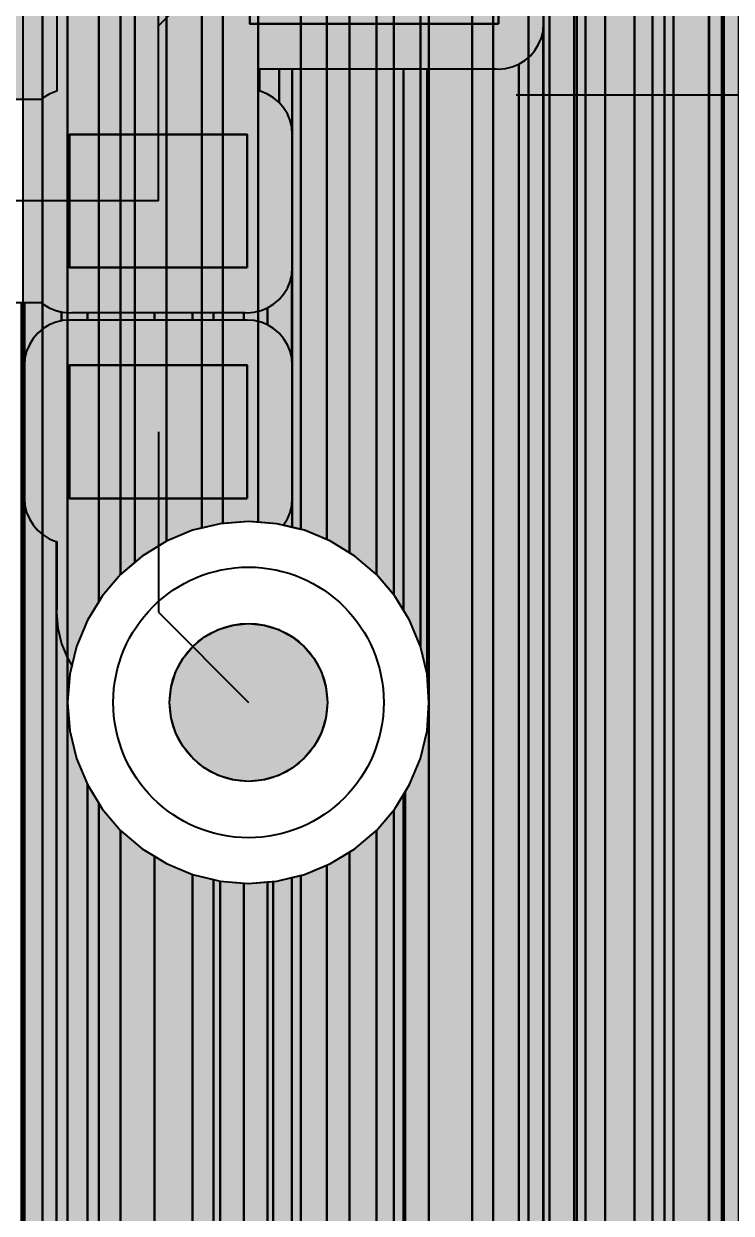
# Model space of a CAD drawing. Header units: millimetres. Extents: x 2 to 110, y 3 to 56.
# Drawn here: x 73.42 to 77.41, y 21.91 to 28.61 of the extents above; entities that cross this region are included whole.
import ezdxf

# ---------------------------------------------------------------- set-up
doc = ezdxf.new("R2010")
doc.units = ezdxf.units.MM
for name, color, linetype in [('bottom_copper', 7, 'Continuous'), ('drill_plated', 7, 'Continuous'), ('top_copper', 7, 'Continuous'), ('top_silk', 7, 'Continuous')]:
    doc.layers.add(name, color=color, linetype=linetype)

# ---------------------------------------------------------------- blocks, each defined once
blk = doc.blocks.new('Block23461')
at = {"layer": 'bottom_copper', "lineweight": 40}
for points in [[(1.2911, 2.6295), (1.1259, 2.5898), (1.016, 2.5443), (1.016, 51.435), (1.2911, 51.435), (1.2911, 2.6295)], [(1.3937, 2.6376), (1.2911, 2.6295), (1.2911, 51.435), (1.3937, 51.435), (1.3937, 2.6376)], [(1.016, 2.5443), (0.9689, 2.5248), (0.9663, 2.5232), (0.9663, 49.4854), (1.006, 49.6506), (1.016, 49.82), (1.016, 2.5443)], [(1.5117, 2.6388), (1.4605, 2.6428), (1.3937, 2.6376), (1.3937, 49.82), (1.407, 49.6506), (1.4467, 49.4854), (1.5117, 49.3284), (1.5117, 2.6388)], [(0.9663, 2.5232), (0.824, 2.436), (0.8125, 2.4262), (0.8125, 49.1835), (0.9013, 49.3284), (0.9663, 49.4854), (0.9663, 2.5232)], [(1.7108, 2.6101), (1.6299, 2.6295), (1.5117, 2.6388), (1.5117, 49.3284), (1.6005, 49.1835), (1.7108, 49.0543), (1.7108, 2.6101)], [(0.8125, 2.4262), (0.6948, 2.3257), (0.6948, 49.048), (0.7022, 49.0543), (0.8125, 49.1835), (0.8125, 2.4262)], [(0.6948, 2.3257), (0.5845, 2.1965), (0.4957, 2.0516), (0.4957, 48.8966), (0.573, 48.944), (0.6948, 49.048), (0.6948, 2.3257)], [(1.9521, 2.5248), (1.7951, 2.5898), (1.7108, 2.6101), (1.7108, 49.0543), (1.84, 48.944), (1.9521, 48.8753), (1.9521, 2.5248)], [(0.3777, 0), (0.1325, 0), (0.1325, 48.7569), (0.2711, 48.7902), (0.3777, 48.8343), (0.3777, 0)], [(0.4957, 2.0516), (0.4307, 1.8946), (0.391, 1.7294), (0.3777, 1.56), (0.3777, 48.8343), (0.4281, 48.8552), (0.4957, 48.8966), (0.4957, 2.0516)], [(0.0858, 21.5609), (0.0246, 21.7087), (-0.059, 21.845), (-0.0652, 21.8522), (-0.0652, 48.7373), (-0.0635, 48.7372), (0.0858, 48.7489), (0.0858, 21.5609)], [(0.1325, 21.246), (0.1231, 21.4054), (0.0858, 21.5609), (0.0858, 48.7489), (0.1059, 48.7505), (0.1325, 48.7569), (0.1325, 21.246)], [(0.1325, 0), (0, 0), (0, 20.7432), (0.0246, 20.7833), (0.0858, 20.9311), (0.1231, 21.0866), (0.1325, 21.246), (0.1325, 0)], [(0, 1.56), (-0.01, 1.7294), (-0.0497, 1.8946), (-0.0652, 1.932), (-0.0652, 20.6398), (-0.059, 20.647), (0, 20.7432), (0, 1.56)]]:
    blk.add_hatch(color=7, dxfattribs=at).paths.add_polyline_path(points, flags=0)
at = {"layer": 'bottom_copper', "color": 7, "lineweight": 40}
for points in [[(1.2911, 2.6295), (1.1259, 2.5898), (1.016, 2.5443), (1.016, 51.435), (1.2911, 51.435), (1.2911, 2.6295)], [(1.3937, 2.6376), (1.2911, 2.6295), (1.2911, 51.435), (1.3937, 51.435), (1.3937, 2.6376)], [(1.016, 2.5443), (0.9689, 2.5248), (0.9663, 2.5232), (0.9663, 49.4854), (1.006, 49.6506), (1.016, 49.82), (1.016, 2.5443)], [(1.5117, 2.6388), (1.4605, 2.6428), (1.3937, 2.6376), (1.3937, 49.82), (1.407, 49.6506), (1.4467, 49.4854), (1.5117, 49.3284), (1.5117, 2.6388)], [(0.9663, 2.5232), (0.824, 2.436), (0.8125, 2.4262), (0.8125, 49.1835), (0.9013, 49.3284), (0.9663, 49.4854), (0.9663, 2.5232)], [(1.7108, 2.6101), (1.6299, 2.6295), (1.5117, 2.6388), (1.5117, 49.3284), (1.6005, 49.1835), (1.7108, 49.0543), (1.7108, 2.6101)], [(0.8125, 2.4262), (0.6948, 2.3257), (0.6948, 49.048), (0.7022, 49.0543), (0.8125, 49.1835), (0.8125, 2.4262)], [(0.6948, 2.3257), (0.5845, 2.1965), (0.4957, 2.0516), (0.4957, 48.8966), (0.573, 48.944), (0.6948, 49.048), (0.6948, 2.3257)], [(1.9521, 2.5248), (1.7951, 2.5898), (1.7108, 2.6101), (1.7108, 49.0543), (1.84, 48.944), (1.9521, 48.8753), (1.9521, 2.5248)], [(0.3777, 0), (0.1325, 0), (0.1325, 48.7569), (0.2711, 48.7902), (0.3777, 48.8343), (0.3777, 0)], [(0.4957, 2.0516), (0.4307, 1.8946), (0.391, 1.7294), (0.3777, 1.56), (0.3777, 48.8343), (0.4281, 48.8552), (0.4957, 48.8966), (0.4957, 2.0516)], [(0.0858, 21.5609), (0.0246, 21.7087), (-0.059, 21.845), (-0.0652, 21.8522), (-0.0652, 48.7373), (-0.0635, 48.7372), (0.0858, 48.7489), (0.0858, 21.5609)], [(0.1325, 21.246), (0.1231, 21.4054), (0.0858, 21.5609), (0.0858, 48.7489), (0.1059, 48.7505), (0.1325, 48.7569), (0.1325, 21.246)], [(0.1325, 0), (0, 0), (0, 20.7432), (0.0246, 20.7833), (0.0858, 20.9311), (0.1231, 21.0866), (0.1325, 21.246), (0.1325, 0)], [(0, 1.56), (-0.01, 1.7294), (-0.0497, 1.8946), (-0.0652, 1.932), (-0.0652, 20.6398), (-0.059, 20.647), (0, 20.7432), (0, 1.56)]]:
    blk.add_lwpolyline(points, close=True, dxfattribs=at)
blk = doc.blocks.new('Block24563')
at = {"layer": 'bottom_copper', "lineweight": 40}
for points in [[(1.1938, 22.1541), (1.0575, 22.0705), (1.016, 22.035), (1.016, 51.435), (1.1938, 51.435), (1.1938, 22.1541)], [(1.3937, 22.2278), (1.3416, 22.2153), (1.1938, 22.1541), (1.1938, 51.435), (1.3937, 51.435), (1.3937, 22.2278)], [(1.016, 22.035), (0.9359, 21.9666), (0.9359, 49.412), (0.9663, 49.4854), (1.006, 49.6506), (1.016, 49.82), (1.016, 22.035)], [(1.5117, 22.2537), (1.4971, 22.2526), (1.3937, 22.2278), (1.3937, 49.82), (1.407, 49.6506), (1.4467, 49.4854), (1.5117, 49.3284), (1.5117, 22.2537)], [(0.9359, 21.9666), (0.832, 21.845), (0.8125, 21.8132), (0.8125, 49.1835), (0.9013, 49.3284), (0.9359, 49.412), (0.9359, 21.9666)], [(1.7108, 22.2608), (1.6565, 22.2651), (1.5117, 22.2537), (1.5117, 49.3284), (1.6005, 49.1835), (1.7108, 49.0543), (1.7108, 22.2608)], [(0.8125, 21.8132), (0.7484, 21.7087), (0.6872, 21.5609), (0.6499, 21.4054), (0.6374, 21.246), (0.6374, 48.999), (0.7022, 49.0543), (0.8125, 49.1835), (0.8125, 21.8132)], [(1.9521, 22.2199), (1.8159, 22.2526), (1.7108, 22.2608), (1.7108, 49.0543), (1.84, 48.944), (1.9521, 48.8753), (1.9521, 22.2199)], [(0.6374, 2.2585), (0.5845, 2.1965), (0.4957, 2.0516), (0.4957, 48.8966), (0.573, 48.944), (0.6374, 48.999), (0.6374, 2.2585)], [(0.4957, 2.0516), (0.4307, 1.8946), (0.391, 1.7294), (0.3865, 1.6721), (0.3865, 48.838), (0.4281, 48.8552), (0.4957, 48.8966), (0.4957, 2.0516)], [(2.097, 22.1633), (1.9714, 22.2153), (1.9521, 22.2199), (1.9521, 48.8753), (1.9849, 48.8552), (2.097, 48.8088), (2.097, 22.1633)], [(2.2262, 22.0885), (2.1192, 22.1541), (2.097, 22.1633), (2.097, 48.8088), (2.1419, 48.7902), (2.2262, 48.7699), (2.2262, 22.0885)], [(2.3771, 21.9666), (2.2555, 22.0705), (2.2262, 22.0885), (2.2262, 48.7699), (2.3071, 48.7505), (2.3771, 48.745), (2.3771, 21.9666)], [(2.4748, 21.8522), (2.3771, 21.9666), (2.3771, 48.745), (2.4748, 48.7373), (2.4748, 21.8522)], [(0.8125, 2.4262), (0.6948, 2.3257), (0.6374, 2.2585), (0.6374, 21.246), (0.6499, 21.0866), (0.6872, 20.9311), (0.7484, 20.7833), (0.8125, 20.6788), (0.8125, 2.4262)], [(0.9359, 2.5046), (0.824, 2.436), (0.8125, 2.4262), (0.8125, 20.6788), (0.832, 20.647), (0.9359, 20.5254), (0.9359, 2.5046)], [(2.4748, 1.932), (2.4253, 2.0516), (2.3771, 2.1303), (2.3771, 20.5254), (2.4748, 20.6398), (2.4748, 1.932)], [(1.1259, 2.5898), (0.9689, 2.5248), (0.9359, 2.5046), (0.9359, 20.5254), (1.0575, 20.4215), (1.1259, 20.3795), (1.1259, 2.5898)], [(2.3771, 2.1303), (2.3365, 2.1965), (2.2262, 2.3257), (2.2262, 20.4035), (2.2555, 20.4215), (2.3771, 20.5254), (2.3771, 2.1303)], [(1.3416, 2.6335), (1.2911, 2.6295), (1.1259, 2.5898), (1.1259, 20.3795), (1.1938, 20.3379), (1.3416, 20.2767), (1.3416, 2.6335)], [(2.2262, 2.3257), (2.097, 2.436), (2.097, 20.3287), (2.1192, 20.3379), (2.2262, 20.4035), (2.2262, 2.3257)], [(2.097, 2.436), (1.9521, 2.5248), (1.9521, 20.2721), (1.9714, 20.2767), (2.097, 20.3287), (2.097, 2.436)], [(1.4971, 2.6399), (1.4605, 2.6428), (1.3416, 2.6335), (1.3416, 20.2767), (1.4971, 20.2394), (1.4971, 2.6399)], [(1.6299, 2.6295), (1.4971, 2.6399), (1.4971, 20.2394), (1.6299, 20.229), (1.6299, 2.6295)], [(1.7951, 2.5898), (1.6299, 2.6295), (1.6299, 20.229), (1.6565, 20.2269), (1.7951, 20.2378), (1.7951, 2.5898)], [(1.9521, 2.5248), (1.7951, 2.5898), (1.7951, 20.2378), (1.8159, 20.2394), (1.9521, 20.2721), (1.9521, 2.5248)]]:
    blk.add_hatch(color=7, dxfattribs=at).paths.add_polyline_path(points, flags=0)
at = {"layer": 'bottom_copper', "color": 7, "lineweight": 40}
for points in [[(1.1938, 22.1541), (1.0575, 22.0705), (1.016, 22.035), (1.016, 51.435), (1.1938, 51.435), (1.1938, 22.1541)], [(1.3937, 22.2278), (1.3416, 22.2153), (1.1938, 22.1541), (1.1938, 51.435), (1.3937, 51.435), (1.3937, 22.2278)], [(1.016, 22.035), (0.9359, 21.9666), (0.9359, 49.412), (0.9663, 49.4854), (1.006, 49.6506), (1.016, 49.82), (1.016, 22.035)], [(1.5117, 22.2537), (1.4971, 22.2526), (1.3937, 22.2278), (1.3937, 49.82), (1.407, 49.6506), (1.4467, 49.4854), (1.5117, 49.3284), (1.5117, 22.2537)], [(0.9359, 21.9666), (0.832, 21.845), (0.8125, 21.8132), (0.8125, 49.1835), (0.9013, 49.3284), (0.9359, 49.412), (0.9359, 21.9666)], [(1.7108, 22.2608), (1.6565, 22.2651), (1.5117, 22.2537), (1.5117, 49.3284), (1.6005, 49.1835), (1.7108, 49.0543), (1.7108, 22.2608)], [(0.8125, 21.8132), (0.7484, 21.7087), (0.6872, 21.5609), (0.6499, 21.4054), (0.6374, 21.246), (0.6374, 48.999), (0.7022, 49.0543), (0.8125, 49.1835), (0.8125, 21.8132)], [(1.9521, 22.2199), (1.8159, 22.2526), (1.7108, 22.2608), (1.7108, 49.0543), (1.84, 48.944), (1.9521, 48.8753), (1.9521, 22.2199)], [(0.6374, 2.2585), (0.5845, 2.1965), (0.4957, 2.0516), (0.4957, 48.8966), (0.573, 48.944), (0.6374, 48.999), (0.6374, 2.2585)], [(0.4957, 2.0516), (0.4307, 1.8946), (0.391, 1.7294), (0.3865, 1.6721), (0.3865, 48.838), (0.4281, 48.8552), (0.4957, 48.8966), (0.4957, 2.0516)], [(2.097, 22.1633), (1.9714, 22.2153), (1.9521, 22.2199), (1.9521, 48.8753), (1.9849, 48.8552), (2.097, 48.8088), (2.097, 22.1633)], [(2.2262, 22.0885), (2.1192, 22.1541), (2.097, 22.1633), (2.097, 48.8088), (2.1419, 48.7902), (2.2262, 48.7699), (2.2262, 22.0885)], [(2.3771, 21.9666), (2.2555, 22.0705), (2.2262, 22.0885), (2.2262, 48.7699), (2.3071, 48.7505), (2.3771, 48.745), (2.3771, 21.9666)], [(2.4748, 21.8522), (2.3771, 21.9666), (2.3771, 48.745), (2.4748, 48.7373), (2.4748, 21.8522)], [(0.8125, 2.4262), (0.6948, 2.3257), (0.6374, 2.2585), (0.6374, 21.246), (0.6499, 21.0866), (0.6872, 20.9311), (0.7484, 20.7833), (0.8125, 20.6788), (0.8125, 2.4262)], [(0.9359, 2.5046), (0.824, 2.436), (0.8125, 2.4262), (0.8125, 20.6788), (0.832, 20.647), (0.9359, 20.5254), (0.9359, 2.5046)], [(2.4748, 1.932), (2.4253, 2.0516), (2.3771, 2.1303), (2.3771, 20.5254), (2.4748, 20.6398), (2.4748, 1.932)], [(1.1259, 2.5898), (0.9689, 2.5248), (0.9359, 2.5046), (0.9359, 20.5254), (1.0575, 20.4215), (1.1259, 20.3795), (1.1259, 2.5898)], [(2.3771, 2.1303), (2.3365, 2.1965), (2.2262, 2.3257), (2.2262, 20.4035), (2.2555, 20.4215), (2.3771, 20.5254), (2.3771, 2.1303)], [(1.3416, 2.6335), (1.2911, 2.6295), (1.1259, 2.5898), (1.1259, 20.3795), (1.1938, 20.3379), (1.3416, 20.2767), (1.3416, 2.6335)], [(2.2262, 2.3257), (2.097, 2.436), (2.097, 20.3287), (2.1192, 20.3379), (2.2262, 20.4035), (2.2262, 2.3257)], [(2.097, 2.436), (1.9521, 2.5248), (1.9521, 20.2721), (1.9714, 20.2767), (2.097, 20.3287), (2.097, 2.436)], [(1.4971, 2.6399), (1.4605, 2.6428), (1.3416, 2.6335), (1.3416, 20.2767), (1.4971, 20.2394), (1.4971, 2.6399)], [(1.6299, 2.6295), (1.4971, 2.6399), (1.4971, 20.2394), (1.6299, 20.229), (1.6299, 2.6295)], [(1.7951, 2.5898), (1.6299, 2.6295), (1.6299, 20.229), (1.6565, 20.2269), (1.7951, 20.2378), (1.7951, 2.5898)], [(1.9521, 2.5248), (1.7951, 2.5898), (1.7951, 20.2378), (1.8159, 20.2394), (1.9521, 20.2721), (1.9521, 2.5248)]]:
    blk.add_lwpolyline(points, close=True, dxfattribs=at)
blk = doc.blocks.new('Block87047')
at = {"layer": 'top_copper', "lineweight": 40}
for points in [[(2.7885, 2.5394), (2.7052, 2.5738), (2.7052, 28.7038), (2.7885, 28.787), (2.7885, 2.5394)], [(2.7052, 2.5738), (2.6948, 2.5763), (2.6948, 28.6934), (2.7052, 28.7038), (2.7052, 2.5738)], [(2.6948, 2.5763), (2.6218, 2.5938), (2.6218, 27.1014), (2.6531, 27.1525), (2.6761, 27.2079), (2.6901, 27.2662), (2.6948, 27.326), (2.6948, 2.5763)], [(2.6218, 2.5938), (2.54, 2.6135), (2.3706, 2.6268), (2.3706, 26.8452), (2.5714, 27.046), (2.5828, 27.0558), (2.6218, 27.1013), (2.6218, 2.5938)], [(2.3706, 2.6268), (2.2012, 2.6135), (2.036, 2.5738), (2.036, 26.5106), (2.3706, 26.8452), (2.3706, 2.6268)], [(2.036, 2.5738), (1.879, 2.5088), (1.8621, 2.4984), (1.8621, 26.3615), (1.9132, 26.3928), (1.9588, 26.4318), (1.9686, 26.4432), (2.036, 26.5106), (2.036, 2.5738)], [(1.8621, 2.4984), (1.7341, 2.42), (1.6894, 2.3818), (1.6894, 26.3199), (1.7483, 26.3245), (1.8067, 26.3385), (1.8621, 26.3615), (1.8621, 2.4984)], [(1.6894, 25.052), (1.6886, 25.062), (1.6886, 25.342), (1.6894, 25.352), (1.6894, 25.052)], [(1.6862, 2.3791), (1.6049, 2.3097), (1.5503, 2.2457), (1.5503, 24.825), (1.5844, 24.8459), (1.6148, 24.8718), (1.6407, 24.9022), (1.6616, 24.9363), (1.6769, 24.9733), (1.6862, 25.0121), (1.6862, 2.3791)], [(1.6894, 2.3818), (1.6863, 2.3792), (1.6862, 25.0121), (1.6894, 25.052), (1.6894, 2.3818)], [(0.1986, 24.609), (0.1682, 24.635), (0.1341, 24.6559), (0.0972, 24.6712), (0.0901, 24.6729), (0.0901, 24.798), (0.1986, 24.798), (0.1986, 24.609)], [(0.2733, 24.4289), (0.2701, 24.4687), (0.2608, 24.5076), (0.2455, 24.5446), (0.2246, 24.5786), (0.1986, 24.609), (0.1986, 24.798), (0.2733, 24.798), (0.2733, 24.4289)], [(0.4671, 22.1473), (0.3415, 22.1993), (0.2733, 22.2157), (0.2733, 24.798), (0.4671, 24.798), (0.4671, 22.1473)], [(0.5963, 22.0725), (0.4893, 22.1381), (0.4671, 22.1473), (0.4671, 24.798), (0.5963, 24.798), (0.5963, 22.0725)], [(0.7472, 21.9506), (0.6256, 22.0545), (0.5963, 22.0725), (0.5963, 24.798), (0.7472, 24.798), (0.7472, 21.9506)], [(0.9001, 21.7491), (0.8511, 21.829), (0.7472, 21.9506), (0.7472, 24.798), (0.9001, 24.798), (0.9001, 21.7491)], [(1.0332, 21.3894), (0.9959, 21.5449), (0.9347, 21.6927), (0.9001, 21.7491), (0.9001, 24.798), (1.0332, 24.798), (1.0332, 21.3894)], [(1.0426, 21.23), (1.0332, 21.3894), (1.0332, 24.798), (1.0426, 24.798), (1.0426, 21.23)], [(1.2878, 0), (1.0426, 0), (1.0426, 24.798), (1.2878, 24.798), (1.2878, 0)], [(1.4058, 2.0356), (1.3408, 1.8786), (1.3011, 1.7134), (1.2878, 1.544), (1.2878, 24.798), (1.4058, 24.798), (1.4058, 2.0356)], [(1.5503, 2.2457), (1.4946, 2.1805), (1.4058, 2.0356), (1.4058, 24.798), (1.4246, 24.798), (1.4346, 24.7972), (1.4745, 24.8004), (1.5133, 24.8097), (1.5503, 24.825), (1.5503, 2.2457)], [(0.2733, 23.6791), (0.2725, 23.689), (0.2725, 24.4189), (0.2733, 24.4289), (0.2733, 23.6791)], [(0.2733, 23.1289), (0.2701, 23.1687), (0.2701, 23.6392), (0.2733, 23.6791), (0.2733, 23.1289)], [(0.2701, 23.1688), (0.2608, 23.2076), (0.2455, 23.2446), (0.2246, 23.2787), (0.1986, 23.3091), (0.1682, 23.335), (0.1341, 23.3559), (0.1341, 23.4521), (0.1682, 23.473), (0.1986, 23.4989), (0.2246, 23.5293), (0.2455, 23.5634), (0.2608, 23.6004), (0.2701, 23.6392), (0.2701, 23.1688)], [(0.1341, 23.3559), (0.0972, 23.3712), (0.0583, 23.3806), (0.0185, 23.3837), (0.0085, 23.3829), (0, 23.3829), (0, 23.4251), (0.0085, 23.4251), (0.0185, 23.4243), (0.0583, 23.4274), (0.0972, 23.4368), (0.1341, 23.4521), (0.1341, 23.3559)], [(0, 23.3829), (-0.1711, 23.3829), (-0.1711, 23.4251), (0, 23.4251), (0, 23.3829)], [(0.2733, 22.3791), (0.2725, 22.3891), (0.2725, 23.119), (0.2733, 23.1289), (0.2733, 22.3791)], [(0.2733, 22.2157), (0.2232, 22.2277), (0.2246, 22.2294), (0.2455, 22.2634), (0.2608, 22.3004), (0.2701, 22.3393), (0.2733, 22.3791), (0.2733, 22.2157)], [(1.0426, 0), (0.9101, 0), (0.9101, 20.7272), (0.9347, 20.7673), (0.9959, 20.9151), (1.0332, 21.0706), (1.0426, 21.23), (1.0426, 0)], [(0.9001, 1.7134), (0.8604, 1.8786), (0.7954, 2.0356), (0.7472, 2.1143), (0.7472, 20.5094), (0.8511, 20.631), (0.9001, 20.7109), (0.9001, 1.7134)], [(0.9101, 1.544), (0.9001, 1.7134), (0.9001, 20.7109), (0.9101, 20.7272), (0.9101, 1.544)], [(0.7472, 2.1143), (0.7066, 2.1805), (0.5963, 2.3097), (0.5963, 20.3875), (0.6256, 20.4055), (0.7472, 20.5094), (0.7472, 2.1143)], [(0.5963, 2.3097), (0.4671, 2.42), (0.4671, 20.3127), (0.4893, 20.3219), (0.5963, 20.3875), (0.5963, 2.3097)], [(0.4671, 2.42), (0.3222, 2.5088), (0.2701, 2.5304), (0.2701, 20.2436), (0.3415, 20.2607), (0.4671, 20.3127), (0.4671, 2.42)], [(0, 2.6135), (-0.1694, 2.6268), (-0.1711, 2.6267), (-0.1711, 20.2326), (-0.1328, 20.2234), (0, 20.213), (0, 2.6135)], [(0.2701, 2.5304), (0.1652, 2.5738), (0.1341, 2.5813), (0.1341, 20.2193), (0.186, 20.2234), (0.2701, 20.2436), (0.2701, 2.5304)], [(0.1341, 2.5813), (0, 2.6135), (0, 20.213), (0.0266, 20.2109), (0.1341, 20.2193), (0.1341, 2.5813)]]:
    blk.add_hatch(color=7, dxfattribs=at).paths.add_polyline_path(points, flags=0)
at = {"layer": 'top_copper', "color": 7, "lineweight": 40}
for points in [[(2.7885, 2.5394), (2.7052, 2.5738), (2.7052, 28.7038), (2.7885, 28.787), (2.7885, 2.5394)], [(2.7052, 2.5738), (2.6948, 2.5763), (2.6948, 28.6934), (2.7052, 28.7038), (2.7052, 2.5738)], [(2.6948, 2.5763), (2.6218, 2.5938), (2.6218, 27.1014), (2.6531, 27.1525), (2.6761, 27.2079), (2.6901, 27.2662), (2.6948, 27.326), (2.6948, 2.5763)], [(2.6218, 2.5938), (2.54, 2.6135), (2.3706, 2.6268), (2.3706, 26.8452), (2.5714, 27.046), (2.5828, 27.0558), (2.6218, 27.1013), (2.6218, 2.5938)], [(2.3706, 2.6268), (2.2012, 2.6135), (2.036, 2.5738), (2.036, 26.5106), (2.3706, 26.8452), (2.3706, 2.6268)], [(2.036, 2.5738), (1.879, 2.5088), (1.8621, 2.4984), (1.8621, 26.3615), (1.9132, 26.3928), (1.9588, 26.4318), (1.9686, 26.4432), (2.036, 26.5106), (2.036, 2.5738)], [(1.8621, 2.4984), (1.7341, 2.42), (1.6894, 2.3818), (1.6894, 26.3199), (1.7483, 26.3245), (1.8067, 26.3385), (1.8621, 26.3615), (1.8621, 2.4984)], [(1.6894, 25.052), (1.6886, 25.062), (1.6886, 25.342), (1.6894, 25.352), (1.6894, 25.052)], [(1.6862, 2.3791), (1.6049, 2.3097), (1.5503, 2.2457), (1.5503, 24.825), (1.5844, 24.8459), (1.6148, 24.8718), (1.6407, 24.9022), (1.6616, 24.9363), (1.6769, 24.9733), (1.6862, 25.0121), (1.6862, 2.3791)], [(1.6894, 2.3818), (1.6863, 2.3792), (1.6862, 25.0121), (1.6894, 25.052), (1.6894, 2.3818)], [(0.1986, 24.609), (0.1682, 24.635), (0.1341, 24.6559), (0.0972, 24.6712), (0.0901, 24.6729), (0.0901, 24.798), (0.1986, 24.798), (0.1986, 24.609)], [(0.2733, 24.4289), (0.2701, 24.4687), (0.2608, 24.5076), (0.2455, 24.5446), (0.2246, 24.5786), (0.1986, 24.609), (0.1986, 24.798), (0.2733, 24.798), (0.2733, 24.4289)], [(0.4671, 22.1473), (0.3415, 22.1993), (0.2733, 22.2157), (0.2733, 24.798), (0.4671, 24.798), (0.4671, 22.1473)], [(0.5963, 22.0725), (0.4893, 22.1381), (0.4671, 22.1473), (0.4671, 24.798), (0.5963, 24.798), (0.5963, 22.0725)], [(0.7472, 21.9506), (0.6256, 22.0545), (0.5963, 22.0725), (0.5963, 24.798), (0.7472, 24.798), (0.7472, 21.9506)], [(0.9001, 21.7491), (0.8511, 21.829), (0.7472, 21.9506), (0.7472, 24.798), (0.9001, 24.798), (0.9001, 21.7491)], [(1.0332, 21.3894), (0.9959, 21.5449), (0.9347, 21.6927), (0.9001, 21.7491), (0.9001, 24.798), (1.0332, 24.798), (1.0332, 21.3894)], [(1.0426, 21.23), (1.0332, 21.3894), (1.0332, 24.798), (1.0426, 24.798), (1.0426, 21.23)], [(1.2878, 0), (1.0426, 0), (1.0426, 24.798), (1.2878, 24.798), (1.2878, 0)], [(1.4058, 2.0356), (1.3408, 1.8786), (1.3011, 1.7134), (1.2878, 1.544), (1.2878, 24.798), (1.4058, 24.798), (1.4058, 2.0356)], [(1.5503, 2.2457), (1.4946, 2.1805), (1.4058, 2.0356), (1.4058, 24.798), (1.4246, 24.798), (1.4346, 24.7972), (1.4745, 24.8004), (1.5133, 24.8097), (1.5503, 24.825), (1.5503, 2.2457)], [(0.2733, 23.6791), (0.2725, 23.689), (0.2725, 24.4189), (0.2733, 24.4289), (0.2733, 23.6791)], [(0.2733, 23.1289), (0.2701, 23.1687), (0.2701, 23.6392), (0.2733, 23.6791), (0.2733, 23.1289)], [(0.2701, 23.1688), (0.2608, 23.2076), (0.2455, 23.2446), (0.2246, 23.2787), (0.1986, 23.3091), (0.1682, 23.335), (0.1341, 23.3559), (0.1341, 23.4521), (0.1682, 23.473), (0.1986, 23.4989), (0.2246, 23.5293), (0.2455, 23.5634), (0.2608, 23.6004), (0.2701, 23.6392), (0.2701, 23.1688)], [(0.1341, 23.3559), (0.0972, 23.3712), (0.0583, 23.3806), (0.0185, 23.3837), (0.0085, 23.3829), (0, 23.3829), (0, 23.4251), (0.0085, 23.4251), (0.0185, 23.4243), (0.0583, 23.4274), (0.0972, 23.4368), (0.1341, 23.4521), (0.1341, 23.3559)], [(0, 23.3829), (-0.1711, 23.3829), (-0.1711, 23.4251), (0, 23.4251), (0, 23.3829)], [(0.2733, 22.3791), (0.2725, 22.3891), (0.2725, 23.119), (0.2733, 23.1289), (0.2733, 22.3791)], [(0.2733, 22.2157), (0.2232, 22.2277), (0.2246, 22.2294), (0.2455, 22.2634), (0.2608, 22.3004), (0.2701, 22.3393), (0.2733, 22.3791), (0.2733, 22.2157)], [(1.0426, 0), (0.9101, 0), (0.9101, 20.7272), (0.9347, 20.7673), (0.9959, 20.9151), (1.0332, 21.0706), (1.0426, 21.23), (1.0426, 0)], [(0.9001, 1.7134), (0.8604, 1.8786), (0.7954, 2.0356), (0.7472, 2.1143), (0.7472, 20.5094), (0.8511, 20.631), (0.9001, 20.7109), (0.9001, 1.7134)], [(0.9101, 1.544), (0.9001, 1.7134), (0.9001, 20.7109), (0.9101, 20.7272), (0.9101, 1.544)], [(0.7472, 2.1143), (0.7066, 2.1805), (0.5963, 2.3097), (0.5963, 20.3875), (0.6256, 20.4055), (0.7472, 20.5094), (0.7472, 2.1143)], [(0.5963, 2.3097), (0.4671, 2.42), (0.4671, 20.3127), (0.4893, 20.3219), (0.5963, 20.3875), (0.5963, 2.3097)], [(0.4671, 2.42), (0.3222, 2.5088), (0.2701, 2.5304), (0.2701, 20.2436), (0.3415, 20.2607), (0.4671, 20.3127), (0.4671, 2.42)], [(0, 2.6135), (-0.1694, 2.6268), (-0.1711, 2.6267), (-0.1711, 20.2326), (-0.1328, 20.2234), (0, 20.213), (0, 2.6135)], [(0.2701, 2.5304), (0.1652, 2.5738), (0.1341, 2.5813), (0.1341, 20.2193), (0.186, 20.2234), (0.2701, 20.2436), (0.2701, 2.5304)], [(0.1341, 2.5813), (0, 2.6135), (0, 20.213), (0.0266, 20.2109), (0.1341, 20.2193), (0.1341, 2.5813)]]:
    blk.add_lwpolyline(points, close=True, dxfattribs=at)
blk = doc.blocks.new('Block87361')
at = {"layer": 'top_copper', "lineweight": 40}
for points in [[(0, 0), (-0.0071, -0.0017), (-0.044, -0.017), (-0.0781, -0.0379), (-0.0893, -0.0474), (-0.2507, -0.0474), (-0.2984, 0.0678), (-0.382, 0.2041), (-0.4859, 0.3257), (-0.6075, 0.4296), (-0.7438, 0.5132), (-0.8916, 0.5744), (-1.0471, 0.6117), (-1.2065, 0.6242), (-1.3659, 0.6117), (-1.5214, 0.5744), (-1.6582, 0.5177), (-1.6582, 1.5101), (-0.8563, 1.5101), (-0.6165, 1.2702), (-0.6067, 1.2589), (-0.5612, 1.2199), (-0.51, 1.1886), (-0.4546, 1.1656), (-0.3963, 1.1516), (-0.3365, 1.1469), (-0.3216, 1.1481), (0, 1.1481), (0, 0)], [(0.3021, 1.1445), (0.2665, 1.1045), (0.2345, 1.0849), (0.1661, 1.0265), (0.1077, 0.9581), (0.0607, 0.8814), (0.0263, 0.7982), (0.0053, 0.7108), (0, 0.6211), (0, 1.1481), (0.3057, 1.1481), (0.3021, 1.1445)]]:
    blk.add_hatch(color=7, dxfattribs=at).paths.add_polyline_path(points, flags=0)
at = {"layer": 'top_copper', "color": 7, "lineweight": 40}
for points in [[(0, 0), (-0.0071, -0.0017), (-0.044, -0.017), (-0.0781, -0.0379), (-0.0893, -0.0474), (-0.2507, -0.0474), (-0.2984, 0.0678), (-0.382, 0.2041), (-0.4859, 0.3257), (-0.6075, 0.4296), (-0.7438, 0.5132), (-0.8916, 0.5744), (-1.0471, 0.6117), (-1.2065, 0.6242), (-1.3659, 0.6117), (-1.5214, 0.5744), (-1.6582, 0.5177), (-1.6582, 1.5101), (-0.8563, 1.5101), (-0.6165, 1.2702), (-0.6067, 1.2589), (-0.5612, 1.2199), (-0.51, 1.1886), (-0.4546, 1.1656), (-0.3963, 1.1516), (-0.3365, 1.1469), (-0.3216, 1.1481), (0, 1.1481), (0, 0)], [(0.3021, 1.1445), (0.2665, 1.1045), (0.2345, 1.0849), (0.1661, 1.0265), (0.1077, 0.9581), (0.0607, 0.8814), (0.0263, 0.7982), (0.0053, 0.7108), (0, 0.6211), (0, 1.1481), (0.3057, 1.1481), (0.3021, 1.1445)]]:
    blk.add_lwpolyline(points, close=True, dxfattribs=at)
blk = doc.blocks.new('Block88130')
at = {"layer": 'top_copper', "lineweight": 40}
for points in [[(1.3382, 1.7251), (1.3354, 1.7134), (1.3221, 1.544), (1.3221, 23.4825), (1.3382, 23.4825), (1.3382, 1.7251)], [(1.4401, 23.3323), (1.4129, 23.3091), (1.3869, 23.2787), (1.366, 23.2446), (1.3507, 23.2076), (1.3414, 23.1688), (1.3382, 23.1289), (1.3382, 23.4825), (1.4321, 23.4825), (1.4401, 23.4757), (1.4401, 23.3323)], [(1.5477, 23.3793), (1.5143, 23.3712), (1.4774, 23.3559), (1.4433, 23.335), (1.4401, 23.3323), (1.4401, 23.4757), (1.4433, 23.473), (1.4774, 23.4521), (1.5143, 23.4368), (1.5477, 23.4287), (1.5477, 23.3793)], [(1.6928, 23.3829), (1.603, 23.3829), (1.593, 23.3837), (1.5532, 23.3806), (1.5477, 23.3793), (1.5477, 23.4287), (1.5532, 23.4274), (1.593, 23.4243), (1.603, 23.4251), (1.6928, 23.4251), (1.6928, 23.3829)], [(1.8803, 23.3829), (1.6928, 23.3829), (1.6928, 23.4251), (1.8803, 23.4251), (1.8803, 23.3829)], [(2.0703, 23.3829), (1.8803, 23.3829), (1.8803, 23.4251), (2.0703, 23.4251), (2.0703, 23.3829)], [(2.286, 23.3829), (2.0703, 23.3829), (2.0703, 23.4251), (2.286, 23.4251), (2.286, 23.3829)], [(2.4032, 23.3829), (2.286, 23.3829), (2.286, 23.4251), (2.4032, 23.4251), (2.4032, 23.3829)], [(1.339, 22.3891), (1.3382, 22.3791), (1.3382, 23.1289), (1.339, 23.119), (1.339, 22.3891)], [(1.4401, 2.0356), (1.3751, 1.8786), (1.3382, 1.7251), (1.3382, 22.3791), (1.3414, 22.3393), (1.3507, 22.3004), (1.366, 22.2634), (1.3869, 22.2294), (1.4129, 22.199), (1.4401, 22.1757), (1.4401, 2.0356)], [(1.5196, 2.1653), (1.4401, 2.0356), (1.4401, 22.1757), (1.4433, 22.173), (1.4774, 22.1521), (1.5143, 22.1368), (1.5196, 22.1355), (1.5196, 2.1653)], [(1.5214, 21.7604), (1.5196, 21.738), (1.5196, 22.1355), (1.5214, 22.1351), (1.5214, 21.7604)], [(1.5818, 2.2425), (1.5289, 2.1805), (1.5196, 2.1653), (1.5196, 21.738), (1.5267, 21.6483), (1.5477, 21.5609), (1.5818, 21.4784), (1.5818, 2.2425)], [(1.5943, 21.3894), (1.5818, 21.23), (1.5818, 21.4784), (1.5821, 21.4777), (1.6061, 21.4386), (1.5943, 21.3894)], [(1.6928, 2.3555), (1.6392, 2.3097), (1.5821, 2.2428), (1.5818, 21.23), (1.5943, 21.0706), (1.6316, 20.9151), (1.6928, 20.7673), (1.6928, 2.3555)], [(1.8803, 2.4886), (1.7684, 2.42), (1.6928, 2.3555), (1.6928, 20.7673), (1.7764, 20.631), (1.8803, 20.5094), (1.8803, 2.4886)], [(2.0703, 2.5738), (1.9133, 2.5088), (1.8803, 2.4886), (1.8803, 20.5094), (2.0019, 20.4055), (2.0703, 20.3635), (2.0703, 2.5738)], [(2.286, 2.6175), (2.2355, 2.6135), (2.0703, 2.5738), (2.0703, 20.3635), (2.1382, 20.3219), (2.286, 20.2607), (2.286, 2.6175)], [(2.4032, 2.6267), (2.286, 2.6175), (2.286, 20.2607), (2.4032, 20.2326), (2.4032, 2.6267)]]:
    blk.add_hatch(color=7, dxfattribs=at).paths.add_polyline_path(points, flags=0)
at = {"layer": 'top_copper', "color": 7, "lineweight": 40}
for points in [[(1.3382, 1.7251), (1.3354, 1.7134), (1.3221, 1.544), (1.3221, 23.4825), (1.3382, 23.4825), (1.3382, 1.7251)], [(1.4401, 23.3323), (1.4129, 23.3091), (1.3869, 23.2787), (1.366, 23.2446), (1.3507, 23.2076), (1.3414, 23.1688), (1.3382, 23.1289), (1.3382, 23.4825), (1.4321, 23.4825), (1.4401, 23.4757), (1.4401, 23.3323)], [(1.5477, 23.3793), (1.5143, 23.3712), (1.4774, 23.3559), (1.4433, 23.335), (1.4401, 23.3323), (1.4401, 23.4757), (1.4433, 23.473), (1.4774, 23.4521), (1.5143, 23.4368), (1.5477, 23.4287), (1.5477, 23.3793)], [(1.6928, 23.3829), (1.603, 23.3829), (1.593, 23.3837), (1.5532, 23.3806), (1.5477, 23.3793), (1.5477, 23.4287), (1.5532, 23.4274), (1.593, 23.4243), (1.603, 23.4251), (1.6928, 23.4251), (1.6928, 23.3829)], [(1.8803, 23.3829), (1.6928, 23.3829), (1.6928, 23.4251), (1.8803, 23.4251), (1.8803, 23.3829)], [(2.0703, 23.3829), (1.8803, 23.3829), (1.8803, 23.4251), (2.0703, 23.4251), (2.0703, 23.3829)], [(2.286, 23.3829), (2.0703, 23.3829), (2.0703, 23.4251), (2.286, 23.4251), (2.286, 23.3829)], [(2.4032, 23.3829), (2.286, 23.3829), (2.286, 23.4251), (2.4032, 23.4251), (2.4032, 23.3829)], [(1.339, 22.3891), (1.3382, 22.3791), (1.3382, 23.1289), (1.339, 23.119), (1.339, 22.3891)], [(1.4401, 2.0356), (1.3751, 1.8786), (1.3382, 1.7251), (1.3382, 22.3791), (1.3414, 22.3393), (1.3507, 22.3004), (1.366, 22.2634), (1.3869, 22.2294), (1.4129, 22.199), (1.4401, 22.1757), (1.4401, 2.0356)], [(1.5196, 2.1653), (1.4401, 2.0356), (1.4401, 22.1757), (1.4433, 22.173), (1.4774, 22.1521), (1.5143, 22.1368), (1.5196, 22.1355), (1.5196, 2.1653)], [(1.5214, 21.7604), (1.5196, 21.738), (1.5196, 22.1355), (1.5214, 22.1351), (1.5214, 21.7604)], [(1.5818, 2.2425), (1.5289, 2.1805), (1.5196, 2.1653), (1.5196, 21.738), (1.5267, 21.6483), (1.5477, 21.5609), (1.5818, 21.4784), (1.5818, 2.2425)], [(1.5943, 21.3894), (1.5818, 21.23), (1.5818, 21.4784), (1.5821, 21.4777), (1.6061, 21.4386), (1.5943, 21.3894)], [(1.6928, 2.3555), (1.6392, 2.3097), (1.5821, 2.2428), (1.5818, 21.23), (1.5943, 21.0706), (1.6316, 20.9151), (1.6928, 20.7673), (1.6928, 2.3555)], [(1.8803, 2.4886), (1.7684, 2.42), (1.6928, 2.3555), (1.6928, 20.7673), (1.7764, 20.631), (1.8803, 20.5094), (1.8803, 2.4886)], [(2.0703, 2.5738), (1.9133, 2.5088), (1.8803, 2.4886), (1.8803, 20.5094), (2.0019, 20.4055), (2.0703, 20.3635), (2.0703, 2.5738)], [(2.286, 2.6175), (2.2355, 2.6135), (2.0703, 2.5738), (2.0703, 20.3635), (2.1382, 20.3219), (2.286, 20.2607), (2.286, 2.6175)], [(2.4032, 2.6267), (2.286, 2.6175), (2.286, 20.2607), (2.4032, 20.2326), (2.4032, 2.6267)]]:
    blk.add_lwpolyline(points, close=True, dxfattribs=at)

msp = doc.modelspace()

# ---------------------------------------------------------------- hatches: boundary and pattern name
at = {"layer": 'bottom_copper', "lineweight": 40}
msp.add_hatch(color=7, dxfattribs=at).paths.add_polyline_path([(75.126, 24.6973), (75.1007, 24.6139), (75.0596, 24.537), (75.0043, 24.4697), (74.937, 24.4144), (74.8601, 24.3733), (74.7767, 24.348), (74.69, 24.3395), (74.6033, 24.348), (74.5199, 24.3733), (74.443, 24.4144), (74.3757, 24.4697), (74.3204, 24.537), (74.2793, 24.6139), (74.254, 24.6973), (74.2455, 24.784), (74.254, 24.8707), (74.2793, 24.9541), (74.3204, 25.031), (74.3757, 25.0983), (74.443, 25.1536), (74.5199, 25.1947), (74.6033, 25.22), (74.69, 25.2285), (74.7767, 25.22), (74.8601, 25.1947), (74.937, 25.1536), (75.0043, 25.0983), (75.0596, 25.031), (75.1007, 24.9541), (75.126, 24.8707), (75.1345, 24.784), (75.126, 24.6973)], flags=0)
at = {"layer": 'drill_plated', "lineweight": 40}
msp.add_hatch(color=7, dxfattribs=at).paths.add_polyline_path([(75.126, 24.6973), (75.1007, 24.6139), (75.0596, 24.537), (75.0043, 24.4697), (74.937, 24.4144), (74.8601, 24.3733), (74.7767, 24.348), (74.69, 24.3395), (74.6033, 24.348), (74.5199, 24.3733), (74.443, 24.4144), (74.3757, 24.4697), (74.3204, 24.537), (74.2793, 24.6139), (74.254, 24.6973), (74.2455, 24.784), (74.254, 24.8707), (74.2793, 24.9541), (74.3204, 25.031), (74.3757, 25.0983), (74.443, 25.1536), (74.5199, 25.1947), (74.6033, 25.22), (74.69, 25.2285), (74.7767, 25.22), (74.8601, 25.1947), (74.937, 25.1536), (75.0043, 25.0983), (75.0596, 25.031), (75.1007, 24.9541), (75.126, 24.8707), (75.1345, 24.784), (75.126, 24.6973)], flags=0)
at = {"layer": 'top_copper', "lineweight": 40}
for points in [[(76.098, 28.606), (74.698, 28.606), (74.698, 28.906), (76.098, 28.906), (76.098, 28.606)], [(74.6819, 27.2331), (73.6821, 27.2331), (73.6821, 27.9829), (74.6819, 27.9829), (74.6819, 27.2331)], [(74.6819, 25.9331), (73.6821, 25.9331), (73.6821, 26.6829), (74.6819, 26.6829), (74.6819, 25.9331)], [(75.126, 24.6973), (75.1007, 24.6139), (75.0596, 24.537), (75.0043, 24.4697), (74.937, 24.4144), (74.8601, 24.3733), (74.7767, 24.348), (74.69, 24.3395), (74.6033, 24.348), (74.5199, 24.3733), (74.443, 24.4144), (74.3757, 24.4697), (74.3204, 24.537), (74.2793, 24.6139), (74.254, 24.6973), (74.2455, 24.784), (74.254, 24.8707), (74.2793, 24.9541), (74.3204, 25.031), (74.3757, 25.0983), (74.443, 25.1536), (74.5199, 25.1947), (74.6033, 25.22), (74.69, 25.2285), (74.7767, 25.22), (74.8601, 25.1947), (74.937, 25.1536), (75.0043, 25.0983), (75.0596, 25.031), (75.1007, 24.9541), (75.126, 24.8707), (75.1345, 24.784), (75.126, 24.6973)]]:
    msp.add_hatch(color=7, dxfattribs=at).paths.add_polyline_path(points, flags=0)

# ---------------------------------------------------------------- linework, layer by layer
at = {"layer": 'bottom_copper', "color": 7, "lineweight": 40}
for p, q in [((75.5083, 25.3902), (75.5083, 52.2753)), ((75.5083, 52.2753), (75.5083, 25.3902)), ((74.5306, 25.7906), (74.3751, 25.7533)), ((74.69, 25.8031), (74.5306, 25.7906)), ((74.8494, 25.7906), (74.69, 25.8031)), ((75.0049, 25.7533), (74.8494, 25.7906)), ((74.3751, 25.7533), (74.2273, 25.6921)), ((75.1527, 25.6921), (75.0049, 25.7533)), ((74.2273, 25.6921), (74.091, 25.6085)), ((75.289, 25.6085), (75.1527, 25.6921)), ((74.091, 25.6085), (73.9694, 25.5046)), ((75.4106, 25.5046), (75.289, 25.6085)), ((73.9694, 25.5046), (73.8655, 25.383)), ((75.5083, 25.3902), (75.4106, 25.5046)), ((75.5145, 25.383), (75.5083, 25.3902)), ((73.8655, 25.383), (73.7819, 25.2467)), ((75.5981, 25.2467), (75.5145, 25.383)), ((73.7819, 25.2467), (73.7207, 25.0989)), ((75.6593, 25.0989), (75.5981, 25.2467)), ((73.7207, 25.0989), (73.6834, 24.9434)), ((75.6966, 24.9434), (75.6593, 25.0989)), ((73.6834, 24.9434), (73.6709, 24.784)), ((75.706, 24.784), (75.6966, 24.9434)), ((73.6709, 24.784), (73.6834, 24.6246)), ((75.6966, 24.6246), (75.706, 24.784)), ((73.6834, 24.6246), (73.7207, 24.4691)), ((75.6593, 24.4691), (75.6966, 24.6246)), ((73.7207, 24.4691), (73.7819, 24.3213)), ((75.5981, 24.3213), (75.6593, 24.4691)), ((73.7819, 24.3213), (73.8655, 24.185)), ((75.5145, 24.185), (75.5981, 24.3213)), ((73.8655, 24.185), (73.9694, 24.0634)), ((75.5083, 24.1778), (75.5145, 24.185)), ((75.4106, 24.0634), (75.5083, 24.1778)), ((75.5083, 5.47), (75.5083, 24.1778)), ((75.5083, 24.1778), (75.5083, 5.47)), ((73.9694, 24.0634), (74.091, 23.9595)), ((75.289, 23.9595), (75.4106, 24.0634)), ((74.091, 23.9595), (74.2273, 23.8759)), ((75.1527, 23.8759), (75.289, 23.9595)), ((74.2273, 23.8759), (74.3751, 23.8147)), ((75.0049, 23.8147), (75.1527, 23.8759)), ((74.3751, 23.8147), (74.5306, 23.7774)), ((74.8494, 23.7774), (75.0049, 23.8147)), ((74.5306, 23.7774), (74.69, 23.7649)), ((74.69, 23.7649), (74.8494, 23.7774))]:
    msp.add_line(p, q, dxfattribs=at)
msp.add_lwpolyline([(75.126, 24.6973), (75.1007, 24.6139), (75.0596, 24.537), (75.0043, 24.4697), (74.937, 24.4144), (74.8601, 24.3733), (74.7767, 24.348), (74.69, 24.3395), (74.6033, 24.348), (74.5199, 24.3733), (74.443, 24.4144), (74.3757, 24.4697), (74.3204, 24.537), (74.2793, 24.6139), (74.254, 24.6973), (74.2455, 24.784), (74.254, 24.8707), (74.2793, 24.9541), (74.3204, 25.031), (74.3757, 25.0983), (74.443, 25.1536), (74.5199, 25.1947), (74.6033, 25.22), (74.69, 25.2285), (74.7767, 25.22), (74.8601, 25.1947), (74.937, 25.1536), (75.0043, 25.0983), (75.0596, 25.031), (75.1007, 24.9541), (75.126, 24.8707), (75.1345, 24.784), (75.126, 24.6973)], close=True, dxfattribs=at)
for major_axis in [(0.762, 0), (0.4445, 0)]:
    msp.add_ellipse((74.69, 24.784), major_axis=major_axis, ratio=1, dxfattribs=at)
at = {"layer": 'drill_plated', "color": 7, "lineweight": 40}
msp.add_lwpolyline([(75.126, 24.6973), (75.1007, 24.6139), (75.0596, 24.537), (75.0043, 24.4697), (74.937, 24.4144), (74.8601, 24.3733), (74.7767, 24.348), (74.69, 24.3395), (74.6033, 24.348), (74.5199, 24.3733), (74.443, 24.4144), (74.3757, 24.4697), (74.3204, 24.537), (74.2793, 24.6139), (74.254, 24.6973), (74.2455, 24.784), (74.254, 24.8707), (74.2793, 24.9541), (74.3204, 25.031), (74.3757, 25.0983), (74.443, 25.1536), (74.5199, 25.1947), (74.6033, 25.22), (74.69, 25.2285), (74.7767, 25.22), (74.8601, 25.1947), (74.937, 25.1536), (75.0043, 25.0983), (75.0596, 25.031), (75.1007, 24.9541), (75.126, 24.8707), (75.1345, 24.784), (75.126, 24.6973)], close=True, dxfattribs=at)
msp.add_ellipse((74.69, 24.784), major_axis=(0.4445, 0), ratio=1, dxfattribs=at)
at = {"layer": 'top_copper', "color": 7, "lineweight": 40}
for p, q in [((74.698, 28.906), (74.698, 28.606)), ((76.098, 28.606), (76.098, 28.906)), ((73.6105, 28.848), (73.6105, 28.2269)), ((74.182, 27.608), (74.182, 28.848)), ((74.344, 28.756), (74.182, 28.594)), ((74.698, 28.606), (76.098, 28.606)), ((76.3496, 28.5661), (76.3528, 28.606)), ((76.3528, 28.606), (76.352, 28.616)), ((76.3403, 28.5273), (76.3496, 28.5661)), ((76.3041, 28.4562), (76.325, 28.4903)), ((76.325, 28.4903), (76.3403, 28.5273)), ((76.2478, 28.3999), (76.2782, 28.4258)), ((76.2782, 28.4258), (76.3041, 28.4562)), ((74.7535, 28.2269), (74.7535, 28.352)), ((74.7535, 28.352), (76.088, 28.352)), ((76.088, 28.352), (76.098, 28.3512)), ((76.098, 28.3512), (76.1379, 28.3544)), ((76.1379, 28.3544), (76.1767, 28.3637)), ((76.1767, 28.3637), (76.2137, 28.379)), ((76.2137, 28.379), (76.2478, 28.3999)), ((73.5665, 28.2099), (73.5324, 28.189)), ((73.6034, 28.2252), (73.5665, 28.2099)), ((73.6105, 28.2269), (73.6034, 28.2252)), ((74.7606, 28.2252), (74.7535, 28.2269)), ((74.7975, 28.2099), (74.7606, 28.2252)), ((74.8316, 28.189), (74.7975, 28.2099)), ((73.5212, 28.1795), (73.3598, 28.1795)), ((73.5324, 28.189), (73.5212, 28.1795)), ((74.862, 28.163), (74.8316, 28.189)), ((74.888, 28.1326), (74.862, 28.163)), ((74.9089, 28.0986), (74.888, 28.1326)), ((74.9242, 28.0616), (74.9089, 28.0986)), ((74.9335, 28.0227), (74.9242, 28.0616)), ((74.9367, 27.9829), (74.9335, 28.0227)), ((73.6821, 27.9829), (73.6821, 27.2331)), ((74.6819, 27.9829), (73.6821, 27.9829)), ((74.6819, 27.2331), (74.6819, 27.9829)), ((74.9359, 27.9729), (74.9367, 27.9829)), ((74.9359, 27.243), (74.9359, 27.9729)), ((74.182, 27.608), (72.628, 27.608)), ((73.6821, 27.2331), (74.6819, 27.2331)), ((74.9335, 27.1932), (74.9367, 27.2331)), ((74.9367, 27.2331), (74.9359, 27.243)), ((74.9089, 27.1174), (74.9242, 27.1544)), ((74.9242, 27.1544), (74.9335, 27.1932)), ((74.862, 27.0529), (74.888, 27.0833)), ((74.888, 27.0833), (74.9089, 27.1174)), ((73.037, 27.0365), (73.5212, 27.0365)), ((73.5212, 27.0365), (73.5324, 27.027)), ((73.5324, 27.027), (73.5665, 27.0061)), ((73.5665, 27.0061), (73.6034, 26.9908)), ((74.7606, 26.9908), (74.7975, 27.0061)), ((74.7975, 27.0061), (74.8316, 27.027)), ((74.8316, 27.027), (74.862, 27.0529)), ((73.6034, 26.9908), (73.6423, 26.9814)), ((73.6423, 26.9346), (73.6034, 26.9252)), ((73.6423, 26.9814), (73.6821, 26.9783)), ((73.6821, 26.9377), (73.6423, 26.9346)), ((73.6821, 26.9783), (73.6921, 26.9791)), ((73.6921, 26.9369), (73.6821, 26.9377)), ((73.6921, 26.9791), (74.4923, 26.9791)), ((74.4923, 26.9369), (73.6921, 26.9369)), ((74.4923, 26.9369), (74.4923, 26.9791)), ((74.4923, 26.9791), (74.6719, 26.9791)), ((74.4923, 26.9791), (74.4923, 26.9369)), ((74.6719, 26.9369), (74.4923, 26.9369)), ((74.6719, 26.9791), (74.6819, 26.9783)), ((74.6819, 26.9377), (74.6719, 26.9369)), ((74.6819, 26.9783), (74.7217, 26.9814)), ((74.7217, 26.9346), (74.6819, 26.9377)), ((74.7217, 26.9814), (74.7606, 26.9908)), ((74.7606, 26.9252), (74.7217, 26.9346)), ((73.502, 26.8631), (73.476, 26.8327)), ((73.5324, 26.889), (73.502, 26.8631)), ((73.5665, 26.9099), (73.5324, 26.889)), ((73.6034, 26.9252), (73.5665, 26.9099)), ((74.7975, 26.9099), (74.7606, 26.9252)), ((74.8316, 26.889), (74.7975, 26.9099)), ((74.862, 26.8631), (74.8316, 26.889)), ((74.888, 26.8327), (74.862, 26.8631)), ((73.4551, 26.7986), (73.4398, 26.7616)), ((73.476, 26.8327), (73.4551, 26.7986)), ((74.9089, 26.7986), (74.888, 26.8327)), ((74.9242, 26.7616), (74.9089, 26.7986)), ((73.4398, 26.7616), (73.4305, 26.7228)), ((74.9335, 26.7228), (74.9242, 26.7616)), ((73.4305, 26.7228), (73.4273, 26.6829)), ((73.4273, 26.6829), (73.4281, 26.673)), ((73.4281, 26.673), (73.4281, 25.9431)), ((73.6821, 26.6829), (73.6821, 25.9331)), ((74.6819, 26.6829), (73.6821, 26.6829)), ((74.6819, 25.9331), (74.6819, 26.6829)), ((74.9335, 26.7227), (74.9335, 26.7228)), ((74.9367, 26.6829), (74.9335, 26.7227)), ((74.9359, 26.673), (74.9367, 26.6829)), ((74.9359, 25.9431), (74.9359, 26.673)), ((74.182, 26.308), (74.182, 25.292)), ((73.4281, 25.9431), (73.4273, 25.9331)), ((73.4273, 25.9331), (73.4305, 25.8933)), ((73.6821, 25.9331), (74.6819, 25.9331)), ((74.9335, 25.8933), (74.9367, 25.9331)), ((74.9367, 25.9331), (74.9359, 25.9431)), ((73.4305, 25.8933), (73.4398, 25.8544)), ((74.9242, 25.8544), (74.9335, 25.8933)), ((73.4398, 25.8544), (73.4551, 25.8174)), ((73.4551, 25.8174), (73.476, 25.7834)), ((74.888, 25.7834), (74.9089, 25.8174)), ((74.9089, 25.8174), (74.9242, 25.8544)), ((73.476, 25.7834), (73.502, 25.753)), ((73.502, 25.753), (73.5324, 25.727)), ((73.5324, 25.727), (73.5665, 25.7061)), ((74.8866, 25.7817), (74.888, 25.7834)), ((75.0049, 25.7533), (74.8866, 25.7817)), ((75.1527, 25.6921), (75.0049, 25.7533)), ((73.5665, 25.7061), (73.6034, 25.6908)), ((73.6034, 25.6908), (73.6105, 25.6891)), ((73.6105, 25.6891), (73.6105, 25.3144)), ((75.289, 25.6085), (75.1527, 25.6921)), ((75.4106, 25.5046), (75.289, 25.6085)), ((75.5145, 25.383), (75.4106, 25.5046)), ((75.5981, 25.2467), (75.5145, 25.383)), ((73.6105, 25.3144), (73.6087, 25.292)), ((73.6087, 25.292), (73.6158, 25.2023)), ((74.182, 25.292), (74.69, 24.784)), ((73.6158, 25.2023), (73.6368, 25.1149)), ((75.6593, 25.0989), (75.5981, 25.2467)), ((73.6368, 25.1149), (73.6712, 25.0317)), ((75.6966, 24.9434), (75.6593, 25.0989)), ((73.6712, 25.0317), (73.6952, 24.9926)), ((73.6952, 24.9926), (73.6834, 24.9434)), ((73.6834, 24.9434), (73.6709, 24.784)), ((75.706, 24.784), (75.6966, 24.9434)), ((73.6709, 24.784), (73.6834, 24.6246)), ((75.6966, 24.6246), (75.706, 24.784)), ((73.6834, 24.6246), (73.7207, 24.4691)), ((75.6593, 24.4691), (75.6966, 24.6246)), ((73.7207, 24.4691), (73.7819, 24.3213)), ((75.5981, 24.3213), (75.6593, 24.4691)), ((73.7819, 24.3213), (73.8655, 24.185)), ((75.5145, 24.185), (75.5981, 24.3213)), ((73.8655, 24.185), (73.9694, 24.0634)), ((75.4106, 24.0634), (75.5145, 24.185)), ((73.9694, 24.0634), (74.091, 23.9595)), ((75.289, 23.9595), (75.4106, 24.0634)), ((74.091, 23.9595), (74.2273, 23.8759)), ((75.1527, 23.8759), (75.289, 23.9595)), ((74.2273, 23.8759), (74.3751, 23.8147)), ((75.0049, 23.8147), (75.1527, 23.8759)), ((74.3751, 23.8147), (74.4923, 23.7866)), ((74.4923, 6.1807), (74.4923, 23.7866)), ((74.4923, 23.7866), (74.5306, 23.7774)), ((74.4923, 23.7866), (74.4923, 6.1807)), ((74.8494, 23.7774), (75.0049, 23.8147)), ((74.5306, 23.7774), (74.69, 23.7649)), ((74.69, 23.7649), (74.8494, 23.7774))]:
    msp.add_line(p, q, dxfattribs=at)
for points in [[(76.098, 28.606), (74.698, 28.606), (74.698, 28.906), (76.098, 28.906), (76.098, 28.606)], [(74.6819, 27.2331), (73.6821, 27.2331), (73.6821, 27.9829), (74.6819, 27.9829), (74.6819, 27.2331)], [(74.6819, 25.9331), (73.6821, 25.9331), (73.6821, 26.6829), (74.6819, 26.6829), (74.6819, 25.9331)], [(75.126, 24.6973), (75.1007, 24.6139), (75.0596, 24.537), (75.0043, 24.4697), (74.937, 24.4144), (74.8601, 24.3733), (74.7767, 24.348), (74.69, 24.3395), (74.6033, 24.348), (74.5199, 24.3733), (74.443, 24.4144), (74.3757, 24.4697), (74.3204, 24.537), (74.2793, 24.6139), (74.254, 24.6973), (74.2455, 24.784), (74.254, 24.8707), (74.2793, 24.9541), (74.3204, 25.031), (74.3757, 25.0983), (74.443, 25.1536), (74.5199, 25.1947), (74.6033, 25.22), (74.69, 25.2285), (74.7767, 25.22), (74.8601, 25.1947), (74.937, 25.1536), (75.0043, 25.0983), (75.0596, 25.031), (75.1007, 24.9541), (75.126, 24.8707), (75.1345, 24.784), (75.126, 24.6973)]]:
    msp.add_lwpolyline(points, close=True, dxfattribs=at)
for major_axis in [(0.762, 0), (0.4445, 0)]:
    msp.add_ellipse((74.69, 24.784), major_axis=major_axis, ratio=1, dxfattribs=at)
at = {"layer": 'top_silk', "color": 7, "lineweight": 40}
msp.add_line((76.198, 28.206), (79.198, 28.206), dxfattribs=at)

# ---------------------------------------------------------------- block references
at = {"layer": 'bottom_copper'}
for name, p in [('Block24563', (73.0335, 3.538)), ('Block23461', (75.5735, 3.538))]:
    msp.add_blockref(name, p, dxfattribs=at)
at = {"layer": 'top_copper'}
for name, p in [('Block87047', (74.6634, 3.554)), ('Block87361', (73.6105, 28.2269)), ('Block88130', (72.0891, 3.554))]:
    msp.add_blockref(name, p, dxfattribs=at)

doc.saveas('drawing.dxf')
